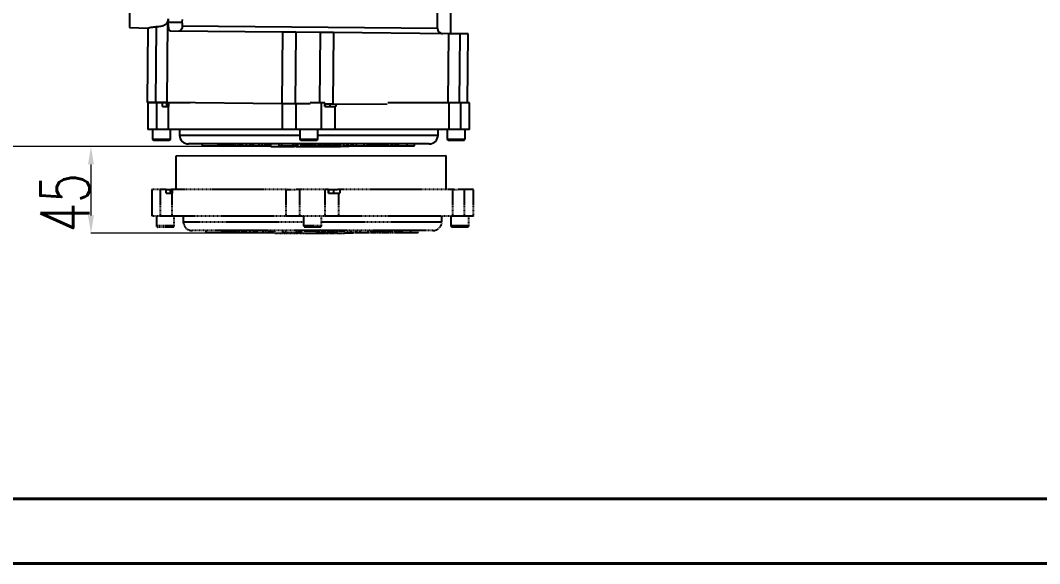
# Model space of a CAD drawing. Header units: millimetres. Extents: x 1756 to 4801, y 514 to 2668.
# Drawn here: x 2864 to 3434, y 514 to 818 of the extents above; entities that cross this region are included whole.
import ezdxf

# ---------------------------------------------------------------- set-up
doc = ezdxf.new("R2010")
doc.units = ezdxf.units.MM
doc.linetypes.add('DASHED', pattern=[0.75, 0.5, -0.25])
for name, color, linetype, lineweight in [('AM_5', 3, 'Continuous', 25), ('AM_BOR', 7, 'Continuous', 50), ('粗实线', 7, 'Continuous', 40)]:
    doc.layers.add(name, color=color, linetype=linetype, lineweight=lineweight)
doc.styles.add('SLDTEXTSTYLE1', font='txt.shx', dxfattribs={"width": 0.7, "bigfont": 'gbcbig.shx'})
doc.dimstyles.new('SLDDIMSTYLE12$0', dxfattribs={"dimtxt": 12, "dimasz": 10, "dimexe": 0, "dimexo": 0.0625, "dimgap": 0.875, "dimtad": 1, "dimdec": 1, "dimlfac": 1.8, "dimrnd": 1e-09, "dimzin": 12, "dimdsep": 46, "dimtxsty": 'SLDTEXTSTYLE1', "dimcen": 0.09, "dimdle": 8.16, "dimclrd": 3, "dimclre": 3, "dimadec": 0, "dimazin": 3, "dimtfac": 1, "dimtdec": 1, "dimtofl": 0, "dimtmove": 0, "dimatfit": 3, "dimfxl": 0, "dimfrac": 2, "dimtolj": 1, "dimlwd": 5, "dimlwe": 5, "dimarcsym": 0})

# ---------------------------------------------------------------- blocks, each defined once
blk = doc.blocks.new('rA3')
at = {"layer": '粗实线'}
for p, q in [((358.384, 129.26), (748.384, 129.26)), ((333.384, 124.26), (753.384, 124.26))]:
    blk.add_line(p, q, dxfattribs=at)
blk = doc.blocks.new('*D54')
at = {"layer": 'AM_5', "color": 3, "lineweight": 5, "transparency": 16777216}
blk.add_line((3027.14, 1086.52), (2748.56, 1086.52), dxfattribs=at)
at = {"layer": 'AM_5', "color": 3, "linetype": 'Continuous', "lineweight": 5, "transparency": 16777216}
for p, q in [((2748.56, 1076.52), (2748.56, 757.64)), ((3025.24, 747.64), (2748.56, 747.64))]:
    blk.add_line(p, q, dxfattribs=at)
at = {"layer": 'AM_5', "color": 3, "transparency": 16777216}
for points in [[(2746.89, 1076.52), (2750.22, 1076.52), (2748.56, 1086.52)], [(2746.89, 757.64), (2750.22, 757.64), (2748.56, 747.64)]]:
    blk.add_solid(points, dxfattribs=at)
at = {"layer": 'Defpoints', "color": 0, "transparency": 16777216}
for p in [(3027.2, 1086.52), (2748.56, 747.64), (3025.3, 747.64)]:
    blk.add_point(p, dxfattribs=at)
at = {"layer": 'AM_5', "color": 0, "transparency": 16777216, "insert": (2733.97, 854.13), "char_height": 12, "attachment_point": 5, "rotation": 90, "style": 'SLDTEXTSTYLE1'}
blk.add_mtext('\\A1;{\\H2.28571x;340}', dxfattribs=at)
blk = doc.blocks.new('*D72')
at = {"layer": 'AM_5', "color": 3, "lineweight": 5, "transparency": 16777216}
blk.add_line((3025.24, 747.64), (2903.08, 747.64), dxfattribs=at)
at = {"layer": 'AM_5', "color": 3, "linetype": 'Continuous', "lineweight": 5, "transparency": 16777216}
for p, q in [((2903.08, 737.64), (2903.08, 709.16)), ((3024.35, 699.16), (2903.08, 699.16))]:
    blk.add_line(p, q, dxfattribs=at)
at = {"layer": 'AM_5', "color": 3, "transparency": 16777216}
for points in [[(2901.42, 737.64), (2904.75, 737.64), (2903.08, 747.64)], [(2901.42, 709.16), (2904.75, 709.16), (2903.08, 699.16)]]:
    blk.add_solid(points, dxfattribs=at)
at = {"layer": 'Defpoints', "color": 0, "transparency": 16777216}
for p in [(3025.3, 747.64), (2903.08, 699.16), (3024.41, 699.16)]:
    blk.add_point(p, dxfattribs=at)
at = {"layer": 'AM_5', "color": 0, "transparency": 16777216, "insert": (2888.49, 716.16), "char_height": 12, "attachment_point": 5, "rotation": 90, "style": 'SLDTEXTSTYLE1'}
blk.add_mtext('\\A1;{\\H2.28571x;45}', dxfattribs=at)

msp = doc.modelspace()

# ---------------------------------------------------------------- linework, layer by layer
at = {"color": 7, "linetype": 'Continuous', "lineweight": 25}
for p, q in [((3097.18, 813.859), (3097.729, 873.162)), ((2925.14, 864.326), (2924.677, 814.328)), ((3104.596, 810.79), (3104.712, 823.316)), ((2946, 817.733), (2945.58, 772.26)), ((2946.404, 819.194), (2946, 817.733)), ((2946.404, 819.194), (2946.386, 817.254)), ((2946.386, 817.254), (2954.064, 817.183)), ((2954.079, 818.778), (2954.064, 817.183)), ((2924.677, 814.328), (2935.07, 813.869)), ((2934.974, 813.897), (2934.589, 772.362)), ((2939.648, 814.573), (2939.257, 772.318)), ((3010.344, 811.662), (2947.55, 812.243)), ((2954.143, 815.183), (3097.18, 813.859)), ((3010.344, 811.662), (3009.974, 771.664)), ((3017.916, 811.592), (3010.344, 811.662)), ((3017.916, 811.592), (3017.546, 771.594)), ((3031.396, 811.467), (3017.916, 811.592)), ((3031.396, 811.467), (3031.032, 772.14)), ((3038.968, 811.397), (3031.396, 811.467)), ((3038.968, 811.397), (3038.597, 771.399)), ((3103.362, 810.801), (3038.968, 811.397)), ((3103.362, 810.801), (3103.004, 772.14)), ((3109.684, 810.743), (3103.362, 810.801)), ((3109.684, 810.743), (3109.326, 772.14)), ((3114.352, 810.7), (3109.684, 810.743)), ((3113.995, 772.14), (3114.352, 810.7)), ((2939.257, 772.318), (2934.589, 772.362)), ((2935.003, 772.14), (2935.003, 757.14)), ((2940.027, 772.14), (2935.003, 772.14)), ((2945.58, 772.26), (2939.257, 772.318)), ((2939.603, 772.315), (2939.603, 772.14)), ((2940.027, 757.14), (2940.027, 772.14)), ((2943.107, 772.14), (2940.027, 772.14)), ((2943.107, 770.14), (2943.107, 772.14)), ((2945.544, 772.14), (2943.107, 772.14)), ((2945.544, 770.14), (2945.544, 772.14)), ((2946.56, 772.14), (2945.544, 772.14)), ((3009.974, 771.664), (2945.58, 772.26)), ((2945.603, 772.14), (2945.603, 772.26)), ((2946.56, 772.14), (2946.56, 770.14)), ((2958.594, 772.14), (2946.56, 772.14)), ((2952.603, 772.195), (2952.603, 772.14)), ((3017.546, 771.594), (3009.974, 771.664)), ((3010.384, 757.14), (3010.384, 771.66)), ((3025.93, 771.516), (3017.546, 771.594)), ((3017.952, 757.14), (3017.952, 771.59)), ((3032.253, 772.14), (3025.941, 772.14)), ((3032.253, 757.14), (3032.253, 772.14)), ((3034.035, 772.14), (3032.253, 772.14)), ((3034.035, 770.14), (3034.035, 772.14)), ((3038.597, 771.399), (3034.035, 771.441)), ((3034.186, 770.14), (3034.186, 771.44)), ((3036.978, 770.14), (3036.978, 771.414)), ((3069.023, 771.118), (3038.597, 771.399)), ((3040.305, 771.383), (3040.305, 770.14)), ((3103.737, 772.14), (3069.385, 772.14)), ((3103.737, 757.14), (3103.737, 772.14)), ((3110.178, 772.14), (3103.737, 772.14)), ((3110.178, 757.14), (3110.178, 772.14)), ((3115.203, 772.14), (3110.178, 772.14)), ((3115.203, 757.14), (3115.203, 772.14)), ((2943.107, 770.14), (2946.468, 770.14)), ((2946.468, 757.14), (2946.468, 770.14)), ((2946.468, 770.14), (2946.56, 770.14)), ((3034.035, 770.14), (3039.822, 770.14)), ((3039.822, 757.14), (3039.822, 770.14)), ((3039.822, 770.14), (3040.305, 770.14)), ((2940.027, 757.14), (2935.003, 757.14)), ((2937.603, 757.14), (2937.603, 751.89)), ((2946.468, 757.14), (2940.027, 757.14)), ((3010.384, 757.14), (2946.468, 757.14)), ((2947.603, 751.89), (2947.603, 757.14)), ((2952.603, 757.14), (2952.685, 754.009)), ((2952.685, 754.009), (3020.103, 754.009)), ((3017.952, 757.14), (3010.384, 757.14)), ((3032.253, 757.14), (3017.952, 757.14)), ((3020.103, 757.14), (3020.103, 751.89)), ((3030.103, 751.89), (3030.103, 757.14)), ((3030.103, 754.009), (3097.521, 754.009)), ((3039.822, 757.14), (3032.253, 757.14)), ((3103.737, 757.14), (3039.822, 757.14)), ((3097.521, 754.009), (3097.603, 757.14)), ((3102.603, 757.14), (3102.603, 751.89)), ((3110.178, 757.14), (3103.737, 757.14)), ((3115.203, 757.14), (3110.178, 757.14)), ((3112.603, 751.89), (3112.603, 757.14)), ((2937.603, 751.89), (2942.603, 751.89)), ((2942.603, 751.14), (2938.353, 751.14)), ((2942.603, 751.89), (2947.603, 751.89)), ((2946.853, 751.14), (2942.603, 751.14)), ((3092.522, 749.14), (2957.683, 749.14)), ((2965.485, 748.14), (2965.485, 749.14)), ((2965.485, 748.14), (2974.401, 748.14)), ((2966.628, 748.14), (2966.628, 748.015)), ((2973.736, 748.14), (2973.736, 748.015)), ((2974.401, 748.14), (2974.401, 749.14)), ((2974.401, 748.14), (2974.58, 748.14)), ((2974.58, 748.14), (2974.58, 749.14)), ((2974.614, 748.015), (2974.614, 749.14)), ((2975.657, 748.14), (2975.657, 749.14)), ((2975.657, 748.14), (2975.946, 748.14)), ((2975.805, 748.015), (2975.805, 748.14)), ((2975.972, 748.14), (2975.972, 749.14)), ((2975.972, 748.14), (2976.541, 748.14)), ((2976.541, 748.14), (2976.541, 749.14)), ((2977.537, 748.14), (2977.537, 749.14)), ((2977.537, 748.14), (2978.135, 748.14)), ((2978.135, 748.14), (2978.135, 749.14)), ((2979.138, 748.14), (2979.138, 749.14)), ((2979.138, 748.14), (2979.168, 748.14)), ((2979.168, 748.14), (2979.168, 749.14)), ((2979.168, 748.14), (2979.708, 748.14)), ((2979.708, 748.14), (2979.708, 749.14)), ((2980.675, 748.14), (2980.675, 749.14)), ((2980.675, 748.14), (2981.016, 748.14)), ((2981.016, 748.14), (2981.016, 749.14)), ((2981.947, 748.14), (2981.947, 749.14)), ((2981.947, 748.14), (2982.683, 748.14)), ((2982.479, 748.015), (2982.479, 748.14)), ((2982.683, 748.14), (2982.683, 749.14)), ((2982.683, 748.14), (2983.979, 748.14)), ((2983.979, 748.14), (2983.979, 749.14)), ((2983.979, 748.14), (2985.672, 748.14)), ((2985.672, 748.14), (2985.672, 749.14)), ((2985.706, 748.14), (2985.989, 748.14)), ((2985.989, 748.14), (2985.989, 749.14)), ((2985.989, 748.14), (2986.948, 748.14)), ((2986.353, 748.14), (2986.353, 748.015)), ((2986.948, 748.14), (2986.948, 749.14)), ((2987.643, 748.015), (2987.643, 749.14)), ((2987.99, 748.14), (2987.99, 749.14)), ((2990.196, 748.14), (2990.196, 749.14)), ((2990.196, 748.14), (2992.292, 748.14)), ((2992.292, 748.14), (2992.292, 749.14)), ((2992.292, 748.14), (2993.159, 748.14)), ((2993.159, 748.14), (2993.159, 749.14)), ((2994.174, 748.015), (2994.174, 748.14)), ((2994.176, 748.14), (2994.176, 749.14)), ((2994.176, 748.14), (2997.369, 748.14)), ((2997.369, 748.14), (2997.369, 749.14)), ((2998.894, 748.14), (2998.894, 749.14)), ((2999.177, 748.015), (2999.177, 748.14)), ((3000.573, 748.14), (3000.573, 749.14)), ((3000.621, 748.14), (3001.351, 748.14)), ((3001.351, 748.14), (3001.351, 749.14)), ((3001.568, 748.14), (3001.568, 749.14)), ((3002.727, 748.14), (3002.727, 749.14)), ((3002.97, 748.015), (3002.97, 749.14)), ((3003.144, 748.14), (3003.891, 748.14)), ((3003.891, 747.64), (3003.891, 749.14)), ((3008.429, 748.14), (3008.429, 749.14)), ((3010.046, 748.14), (3010.046, 749.14)), ((3010.046, 748.14), (3016.382, 748.14)), ((3010.264, 747.64), (3010.264, 748.14)), ((3011.047, 748.015), (3011.047, 748.14)), ((3015.921, 747.64), (3015.921, 748.14)), ((3016.382, 748.14), (3016.382, 749.14)), ((3016.443, 748.14), (3016.517, 748.14)), ((3016.962, 747.64), (3016.962, 748.14)), ((3017.659, 748.14), (3017.659, 749.14)), ((3017.659, 748.14), (3017.834, 748.14)), ((3017.834, 748.14), (3017.834, 749.14)), ((3018.03, 747.64), (3018.03, 748.14)), ((3018.304, 747.64), (3018.304, 748.14)), ((3018.697, 748.14), (3018.697, 749.14)), ((3018.697, 748.14), (3018.883, 748.14)), ((3018.883, 748.14), (3018.883, 749.14)), ((3020.103, 751.89), (3030.103, 751.89)), ((3029.353, 751.14), (3020.853, 751.14)), ((3020.901, 747.64), (3020.901, 749.14)), ((3021.415, 747.64), (3021.415, 749.14)), ((3022.206, 747.64), (3022.206, 749.14)), ((3022.315, 747.64), (3022.315, 749.14)), ((3023.397, 747.64), (3023.397, 749.14)), ((3024.18, 747.64), (3024.18, 749.14)), ((3025.303, 747.64), (3025.303, 749.14)), ((3026.245, 747.64), (3026.245, 749.14)), ((3027.327, 747.64), (3027.327, 749.14)), ((3027.458, 748.14), (3027.458, 749.14)), ((3027.458, 748.14), (3027.66, 748.14)), ((3027.883, 747.64), (3027.883, 748.14)), ((3028.01, 748.14), (3028.01, 749.14)), ((3028.01, 748.14), (3028.558, 748.14)), ((3028.778, 748.14), (3028.778, 749.14)), ((3028.778, 748.14), (3028.897, 748.14)), ((3028.897, 748.14), (3028.897, 749.14)), ((3030.351, 747.64), (3030.351, 748.14)), ((3030.466, 748.14), (3030.466, 749.14)), ((3030.466, 748.14), (3031.115, 748.14)), ((3031.115, 748.14), (3031.115, 749.14)), ((3031.122, 747.64), (3031.122, 748.14)), ((3031.294, 748.14), (3031.294, 749.14)), ((3031.294, 748.14), (3032.221, 748.14)), ((3031.551, 747.64), (3031.551, 748.14)), ((3032.221, 748.14), (3032.221, 749.14)), ((3032.278, 747.64), (3032.278, 748.14)), ((3032.75, 747.64), (3032.75, 748.14)), ((3032.852, 747.64), (3032.852, 748.14)), ((3032.932, 747.64), (3032.932, 748.14)), ((3033.408, 747.64), (3033.408, 748.14)), ((3033.577, 748.14), (3033.577, 749.14)), ((3033.777, 748.14), (3033.777, 749.14)), ((3033.777, 748.14), (3033.896, 748.14)), ((3033.896, 748.14), (3033.896, 749.14)), ((3035.002, 748.14), (3035.002, 749.14)), ((3035.002, 748.14), (3035.603, 748.14)), ((3035.393, 747.64), (3035.393, 748.14)), ((3035.603, 748.14), (3035.603, 749.14)), ((3035.776, 748.14), (3035.776, 749.14)), ((3035.776, 748.14), (3036.703, 748.14)), ((3036.595, 747.64), (3036.595, 748.14)), ((3036.703, 748.14), (3036.703, 749.14)), ((3036.703, 748.14), (3037.365, 748.14)), ((3037.365, 748.14), (3037.365, 749.14)), ((3038.717, 748.14), (3038.717, 749.14)), ((3038.751, 748.14), (3038.751, 749.14)), ((3038.928, 747.64), (3038.928, 749.14)), ((3040.128, 747.64), (3040.128, 749.14)), ((3040.492, 747.64), (3040.492, 749.14)), ((3041.081, 747.64), (3041.081, 749.14)), ((3041.995, 747.64), (3041.995, 749.14)), ((3042.351, 747.64), (3042.351, 749.14)), ((3042.471, 747.64), (3042.471, 749.14)), ((3042.508, 747.64), (3042.508, 749.14)), ((3042.907, 747.64), (3042.907, 749.14)), ((3044.801, 748.14), (3044.801, 749.14)), ((3046.591, 748.14), (3046.591, 749.14)), ((3046.591, 748.14), (3047.065, 748.14)), ((3047.065, 748.14), (3047.065, 749.14)), ((3047.675, 747.64), (3047.675, 748.14)), ((3049.1, 748.14), (3049.1, 749.14)), ((3049.1, 748.14), (3049.434, 748.14)), ((3049.434, 748.14), (3049.434, 749.14)), ((3049.434, 748.14), (3049.886, 748.14)), ((3049.886, 748.14), (3049.886, 749.14)), ((3051.758, 748.14), (3051.758, 749.14)), ((3051.758, 748.14), (3056.202, 748.14)), ((3056.202, 748.14), (3056.202, 749.14)), ((3057.994, 748.14), (3057.994, 749.14)), ((3058.026, 748.14), (3058.392, 748.14)), ((3058.392, 748.14), (3058.392, 749.14)), ((3058.392, 748.14), (3058.722, 748.14)), ((3058.722, 748.14), (3058.722, 749.14)), ((3058.722, 748.14), (3058.727, 748.14)), ((3058.727, 748.14), (3058.727, 749.14)), ((3058.727, 748.14), (3059.401, 748.14)), ((3059.401, 748.14), (3059.401, 749.14)), ((3060.29, 748.14), (3060.29, 749.14)), ((3060.29, 748.14), (3061.427, 748.14)), ((3061.427, 748.14), (3061.427, 749.14)), ((3062.534, 748.14), (3062.534, 749.14)), ((3062.534, 748.14), (3062.669, 748.14)), ((3062.669, 748.14), (3062.669, 749.14)), ((3062.669, 748.14), (3063.272, 748.14)), ((3063.272, 748.14), (3063.272, 749.14)), ((3064.227, 748.14), (3064.227, 749.14)), ((3064.227, 748.14), (3064.672, 748.14)), ((3064.672, 748.14), (3064.672, 749.14)), ((3064.672, 748.14), (3065.312, 748.14)), ((3065.312, 748.14), (3065.312, 749.14)), ((3065.312, 748.14), (3065.555, 748.14)), ((3065.584, 748.14), (3065.584, 749.14)), ((3065.584, 748.14), (3066.223, 748.14)), ((3066.223, 748.14), (3066.223, 749.14)), ((3067.272, 748.14), (3067.272, 748.015)), ((3067.389, 748.14), (3067.389, 749.14)), ((3067.389, 748.14), (3068.071, 748.14)), ((3068.145, 748.14), (3068.145, 749.14)), ((3068.683, 748.14), (3068.683, 749.14)), ((3069.082, 748.015), (3069.082, 748.14)), ((3069.543, 748.14), (3069.543, 749.14)), ((3069.575, 748.14), (3069.64, 748.14)), ((3069.64, 748.14), (3069.64, 749.14)), ((3071.433, 748.14), (3071.433, 749.14)), ((3071.799, 748.14), (3071.799, 749.14)), ((3071.913, 748.14), (3072.256, 748.14)), ((3072.256, 748.14), (3072.256, 749.14)), ((3072.29, 748.14), (3073.612, 748.14)), ((3073.612, 748.14), (3073.612, 749.14)), ((3073.612, 748.14), (3073.778, 748.14)), ((3073.778, 748.14), (3073.778, 749.14)), ((3073.778, 748.14), (3074.952, 748.14)), ((3074.952, 748.14), (3074.952, 749.14)), ((3074.952, 748.14), (3075.061, 748.14)), ((3075.061, 748.14), (3075.061, 749.14)), ((3075.061, 748.14), (3075.275, 748.14)), ((3075.275, 748.14), (3075.275, 749.14)), ((3075.275, 748.14), (3075.925, 748.14)), ((3075.754, 748.015), (3075.754, 748.14)), ((3080.213, 748.14), (3080.213, 749.14)), ((3084.231, 748.015), (3084.231, 749.14)), ((3102.603, 751.89), (3112.603, 751.89)), ((3111.853, 751.14), (3103.353, 751.14)), ((2950.808, 742.53), (3101.941, 742.722)), ((2950.808, 737.904), (2950.808, 742.53)), ((3003.891, 747.64), (3010.264, 747.64)), ((3015.921, 747.64), (3016.962, 747.64)), ((3018.03, 747.64), (3016.962, 747.64)), ((3018.03, 747.64), (3018.304, 747.64)), ((3018.304, 747.64), (3020.901, 747.64)), ((3020.901, 747.64), (3021.415, 747.64)), ((3021.415, 747.64), (3022.206, 747.64)), ((3022.206, 747.64), (3022.315, 747.64)), ((3022.315, 747.64), (3023.397, 747.64)), ((3023.397, 747.64), (3024.18, 747.64)), ((3024.18, 747.64), (3025.303, 747.64)), ((3025.303, 747.64), (3026.245, 747.64)), ((3026.245, 747.64), (3027.327, 747.64)), ((3027.327, 747.64), (3027.883, 747.64)), ((3032.278, 747.64), (3032.75, 747.64)), ((3032.932, 747.64), (3033.408, 747.64)), ((3033.408, 747.64), (3035.393, 747.64)), ((3035.393, 747.64), (3036.595, 747.64)), ((3036.595, 747.64), (3038.928, 747.64)), ((3038.928, 747.64), (3040.128, 747.64)), ((3040.128, 747.64), (3040.492, 747.64)), ((3040.492, 747.64), (3041.081, 747.64)), ((3041.081, 747.64), (3041.995, 747.64)), ((3041.995, 747.64), (3042.351, 747.64)), ((3042.508, 747.64), (3042.907, 747.64)), ((3047.675, 747.64), (3042.907, 747.64)), ((3101.941, 742.722), (3101.941, 723.66)), ((2950.808, 723.66), (2950.808, 737.904))]:
    msp.add_line(p, q, dxfattribs=at)
at = {"color": 7, "linetype": 'DASHED', "lineweight": 25}
for p, q in [((2937.101, 723.66), (2937.101, 708.66)), ((2942.125, 723.66), (2937.101, 723.66)), ((2942.125, 708.66), (2942.125, 723.66)), ((2945.205, 723.66), (2942.125, 723.66)), ((2945.205, 721.66), (2945.205, 723.66)), ((2945.247, 723.66), (2945.205, 723.66)), ((2945.205, 721.66), (2948.566, 721.66)), ((2945.247, 723.66), (2947.96, 723.66)), ((2947.642, 721.66), (2947.642, 723.66)), ((3013.067, 723.66), (2947.96, 723.66)), ((2948.566, 708.66), (2948.566, 721.66)), ((2948.566, 721.66), (2948.658, 721.66)), ((2948.658, 723.66), (2948.658, 721.66)), ((3012.482, 708.66), (3012.482, 723.66)), ((3013.067, 723.66), (3017.773, 723.66)), ((3020.05, 723.66), (3017.773, 723.66)), ((3020.05, 708.66), (3020.05, 723.66)), ((3034.351, 723.66), (3020.05, 723.66)), ((3034.351, 708.66), (3034.351, 723.66)), ((3036.133, 723.66), (3034.351, 723.66)), ((3036.133, 723.66), (3041.334, 723.66)), ((3036.133, 721.66), (3036.133, 723.66)), ((3036.133, 721.66), (3041.92, 721.66)), ((3036.284, 721.66), (3036.284, 723.66)), ((3039.076, 721.66), (3039.076, 723.66)), ((3106.441, 723.66), (3041.334, 723.66)), ((3041.92, 708.66), (3041.92, 721.66)), ((3041.92, 721.66), (3042.403, 721.66)), ((3042.403, 723.66), (3042.403, 721.66)), ((3105.835, 708.66), (3105.835, 723.66)), ((3106.441, 723.66), (3108.654, 723.66)), ((3112.276, 723.66), (3108.654, 723.66)), ((3112.276, 708.66), (3112.276, 723.66)), ((3117.301, 723.66), (3112.276, 723.66)), ((3117.301, 708.66), (3117.301, 723.66)), ((2942.125, 708.66), (2937.101, 708.66)), ((2939.701, 708.66), (2939.701, 703.41)), ((2948.566, 708.66), (2942.125, 708.66)), ((3012.482, 708.66), (2948.566, 708.66)), ((2949.701, 703.41), (2949.701, 708.66)), ((2954.701, 708.66), (2954.783, 705.529)), ((3020.05, 708.66), (3012.482, 708.66)), ((3034.351, 708.66), (3020.05, 708.66)), ((3022.201, 708.66), (3022.201, 703.41)), ((3032.201, 703.41), (3032.201, 708.66)), ((3041.92, 708.66), (3034.351, 708.66)), ((3105.835, 708.66), (3041.92, 708.66)), ((3099.619, 705.529), (3099.701, 708.66)), ((3104.701, 708.66), (3104.701, 703.41)), ((3112.276, 708.66), (3105.835, 708.66)), ((3117.301, 708.66), (3112.276, 708.66)), ((3114.701, 703.41), (3114.701, 708.66)), ((2939.701, 703.41), (2944.701, 703.41)), ((2944.701, 702.66), (2940.451, 702.66)), ((2944.701, 703.41), (2949.701, 703.41)), ((2948.951, 702.66), (2944.701, 702.66)), ((2954.783, 705.529), (3022.201, 705.529)), ((3022.201, 703.41), (3032.201, 703.41)), ((3031.451, 702.66), (3022.951, 702.66)), ((3032.201, 705.529), (3099.619, 705.529)), ((3104.701, 703.41), (3114.701, 703.41)), ((3113.951, 702.66), (3105.451, 702.66)), ((3094.62, 700.66), (2959.781, 700.66)), ((2967.583, 699.66), (2967.583, 700.66)), ((2967.583, 699.66), (2976.499, 699.66)), ((2968.726, 699.66), (2968.726, 699.535)), ((2975.834, 699.66), (2975.834, 699.535)), ((2976.499, 699.66), (2976.499, 700.66)), ((2976.499, 699.66), (2976.678, 699.66)), ((2976.678, 699.66), (2976.678, 700.66)), ((2976.712, 699.535), (2976.712, 700.66)), ((2977.755, 699.66), (2977.755, 700.66)), ((2977.755, 699.66), (2978.044, 699.66)), ((2977.903, 699.535), (2977.903, 699.66)), ((2978.07, 699.66), (2978.07, 700.66)), ((2978.07, 699.66), (2978.639, 699.66)), ((2978.639, 699.66), (2978.639, 700.66)), ((2979.635, 699.66), (2979.635, 700.66)), ((2979.635, 699.66), (2980.233, 699.66)), ((2980.233, 699.66), (2980.233, 700.66)), ((2981.236, 699.66), (2981.236, 700.66)), ((2981.236, 699.66), (2981.266, 699.66)), ((2981.266, 699.66), (2981.266, 700.66)), ((2981.266, 699.66), (2981.806, 699.66)), ((2981.806, 699.66), (2981.806, 700.66)), ((2982.773, 699.66), (2982.773, 700.66)), ((2982.773, 699.66), (2983.114, 699.66)), ((2983.114, 699.66), (2983.114, 700.66)), ((2984.045, 699.66), (2984.045, 700.66)), ((2984.045, 699.66), (2984.781, 699.66)), ((2984.577, 699.535), (2984.577, 699.66)), ((2984.781, 699.66), (2984.781, 700.66)), ((2984.781, 699.66), (2986.077, 699.66)), ((2986.077, 699.66), (2986.077, 700.66)), ((2986.077, 699.66), (2987.77, 699.66)), ((2987.77, 699.66), (2987.77, 700.66)), ((2987.804, 699.66), (2988.087, 699.66)), ((2988.087, 699.66), (2988.087, 700.66)), ((2988.087, 699.66), (2989.046, 699.66)), ((2988.451, 699.66), (2988.451, 699.535)), ((2989.046, 699.66), (2989.046, 700.66)), ((2989.741, 699.535), (2989.741, 700.66)), ((2990.088, 699.66), (2990.088, 700.66)), ((2992.294, 699.66), (2992.294, 700.66)), ((2992.294, 699.66), (2994.39, 699.66)), ((2994.39, 699.66), (2994.39, 700.66)), ((2994.39, 699.66), (2995.257, 699.66)), ((2995.257, 699.66), (2995.257, 700.66)), ((2996.272, 699.535), (2996.272, 699.66)), ((2996.274, 699.66), (2996.274, 700.66)), ((2996.274, 699.66), (2999.467, 699.66)), ((2999.467, 699.66), (2999.467, 700.66)), ((3000.992, 699.66), (3000.992, 700.66)), ((3001.275, 699.535), (3001.275, 699.66)), ((3002.671, 699.66), (3002.671, 700.66)), ((3002.719, 699.66), (3003.449, 699.66)), ((3003.449, 699.66), (3003.449, 700.66)), ((3003.666, 699.66), (3003.666, 700.66)), ((3004.825, 699.66), (3004.825, 700.66)), ((3005.068, 699.535), (3005.068, 700.66)), ((3005.242, 699.66), (3005.989, 699.66)), ((3005.989, 699.16), (3005.989, 700.66)), ((3005.989, 699.16), (3012.362, 699.16)), ((3010.527, 699.66), (3010.527, 700.66)), ((3012.144, 699.66), (3012.144, 700.66)), ((3012.144, 699.66), (3018.48, 699.66)), ((3012.362, 699.16), (3012.362, 699.66)), ((3013.146, 699.535), (3013.146, 699.66)), ((3018.019, 699.16), (3018.019, 699.66)), ((3018.019, 699.16), (3019.06, 699.16)), ((3018.48, 699.66), (3018.48, 700.66)), ((3018.541, 699.66), (3018.615, 699.66)), ((3019.06, 699.16), (3019.06, 699.66)), ((3020.128, 699.16), (3019.06, 699.16)), ((3019.757, 699.66), (3019.757, 700.66)), ((3019.757, 699.66), (3019.932, 699.66)), ((3019.932, 699.66), (3019.932, 700.66)), ((3020.128, 699.16), (3020.128, 699.66)), ((3020.128, 699.16), (3020.402, 699.16)), ((3020.402, 699.16), (3020.402, 699.66)), ((3020.402, 699.16), (3022.999, 699.16)), ((3020.795, 699.66), (3020.795, 700.66)), ((3020.795, 699.66), (3020.981, 699.66)), ((3020.981, 699.66), (3020.981, 700.66)), ((3022.999, 699.16), (3022.999, 700.66)), ((3022.999, 699.16), (3023.513, 699.16)), ((3023.513, 699.16), (3023.513, 700.66)), ((3023.513, 699.16), (3024.304, 699.16)), ((3024.304, 699.16), (3024.304, 700.66)), ((3024.304, 699.16), (3024.413, 699.16)), ((3024.413, 699.16), (3024.413, 700.66)), ((3024.413, 699.16), (3025.495, 699.16)), ((3025.495, 699.16), (3025.495, 700.66)), ((3025.495, 699.16), (3026.278, 699.16)), ((3026.278, 699.16), (3026.278, 700.66)), ((3026.278, 699.16), (3027.401, 699.16)), ((3027.401, 699.16), (3027.401, 700.66)), ((3027.401, 699.16), (3028.343, 699.16)), ((3028.343, 699.16), (3028.343, 700.66)), ((3028.343, 699.16), (3029.425, 699.16)), ((3029.425, 699.16), (3029.425, 700.66)), ((3029.425, 699.16), (3029.981, 699.16)), ((3029.556, 699.66), (3029.556, 700.66)), ((3029.556, 699.66), (3029.758, 699.66)), ((3029.981, 699.16), (3029.981, 699.66)), ((3030.108, 699.66), (3030.108, 700.66)), ((3030.108, 699.66), (3030.656, 699.66)), ((3030.876, 699.66), (3030.876, 700.66)), ((3030.876, 699.66), (3030.995, 699.66)), ((3030.995, 699.66), (3030.995, 700.66)), ((3032.449, 699.16), (3032.449, 699.66)), ((3032.564, 699.66), (3032.564, 700.66)), ((3032.564, 699.66), (3033.213, 699.66)), ((3033.213, 699.66), (3033.213, 700.66)), ((3033.22, 699.16), (3033.22, 699.66)), ((3033.392, 699.66), (3033.392, 700.66)), ((3033.392, 699.66), (3034.319, 699.66)), ((3033.649, 699.16), (3033.649, 699.66)), ((3034.319, 699.66), (3034.319, 700.66)), ((3034.376, 699.16), (3034.376, 699.66)), ((3034.376, 699.16), (3034.848, 699.16)), ((3034.848, 699.16), (3034.848, 699.66)), ((3034.95, 699.16), (3034.95, 699.66)), ((3035.03, 699.16), (3035.03, 699.66)), ((3035.03, 699.16), (3035.506, 699.16)), ((3035.506, 699.16), (3035.506, 699.66)), ((3035.506, 699.16), (3037.491, 699.16)), ((3035.676, 699.66), (3035.676, 700.66)), ((3035.875, 699.66), (3035.875, 700.66)), ((3035.875, 699.66), (3035.994, 699.66)), ((3035.994, 699.66), (3035.994, 700.66)), ((3037.1, 699.66), (3037.1, 700.66)), ((3037.1, 699.66), (3037.701, 699.66)), ((3037.491, 699.16), (3037.491, 699.66)), ((3037.491, 699.16), (3038.693, 699.16)), ((3037.701, 699.66), (3037.701, 700.66)), ((3037.874, 699.66), (3037.874, 700.66)), ((3037.874, 699.66), (3038.801, 699.66)), ((3038.693, 699.16), (3038.693, 699.66)), ((3038.693, 699.16), (3041.026, 699.16)), ((3038.801, 699.66), (3038.801, 700.66)), ((3038.801, 699.66), (3039.463, 699.66)), ((3039.463, 699.66), (3039.463, 700.66)), ((3040.815, 699.66), (3040.815, 700.66)), ((3040.849, 699.66), (3040.849, 700.66)), ((3041.026, 699.16), (3041.026, 700.66)), ((3041.026, 699.16), (3042.226, 699.16)), ((3042.226, 699.16), (3042.226, 700.66)), ((3042.226, 699.16), (3042.59, 699.16)), ((3042.59, 699.16), (3042.59, 700.66)), ((3042.59, 699.16), (3043.179, 699.16)), ((3043.179, 699.16), (3043.179, 700.66)), ((3043.179, 699.16), (3044.093, 699.16)), ((3044.093, 699.16), (3044.093, 700.66)), ((3044.093, 699.16), (3044.449, 699.16)), ((3044.449, 699.16), (3044.449, 700.66)), ((3044.569, 699.16), (3044.569, 700.66)), ((3044.606, 699.16), (3044.606, 700.66)), ((3044.606, 699.16), (3045.005, 699.16)), ((3045.005, 699.16), (3045.005, 700.66)), ((3049.773, 699.16), (3045.005, 699.16)), ((3046.899, 699.66), (3046.899, 700.66)), ((3048.689, 699.66), (3048.689, 700.66)), ((3048.689, 699.66), (3049.163, 699.66)), ((3049.163, 699.66), (3049.163, 700.66)), ((3049.773, 699.16), (3049.773, 699.66)), ((3051.198, 699.66), (3051.198, 700.66)), ((3051.198, 699.66), (3051.532, 699.66)), ((3051.532, 699.66), (3051.532, 700.66)), ((3051.532, 699.66), (3051.984, 699.66)), ((3051.984, 699.66), (3051.984, 700.66)), ((3053.856, 699.66), (3053.856, 700.66)), ((3053.856, 699.66), (3058.3, 699.66)), ((3058.3, 699.66), (3058.3, 700.66)), ((3060.092, 699.66), (3060.092, 700.66)), ((3060.124, 699.66), (3060.49, 699.66)), ((3060.49, 699.66), (3060.49, 700.66)), ((3060.49, 699.66), (3060.82, 699.66)), ((3060.82, 699.66), (3060.82, 700.66)), ((3060.82, 699.66), (3060.825, 699.66)), ((3060.825, 699.66), (3060.825, 700.66)), ((3060.825, 699.66), (3061.499, 699.66)), ((3061.499, 699.66), (3061.499, 700.66)), ((3062.388, 699.66), (3062.388, 700.66)), ((3062.388, 699.66), (3063.525, 699.66)), ((3063.525, 699.66), (3063.525, 700.66)), ((3064.632, 699.66), (3064.632, 700.66)), ((3064.632, 699.66), (3064.767, 699.66)), ((3064.767, 699.66), (3064.767, 700.66)), ((3064.767, 699.66), (3065.37, 699.66)), ((3065.37, 699.66), (3065.37, 700.66)), ((3066.325, 699.66), (3066.325, 700.66)), ((3066.325, 699.66), (3066.77, 699.66)), ((3066.77, 699.66), (3066.77, 700.66)), ((3066.77, 699.66), (3067.41, 699.66)), ((3067.41, 699.66), (3067.41, 700.66)), ((3067.41, 699.66), (3067.653, 699.66)), ((3067.682, 699.66), (3067.682, 700.66)), ((3067.682, 699.66), (3068.321, 699.66)), ((3068.321, 699.66), (3068.321, 700.66)), ((3069.37, 699.66), (3069.37, 699.535)), ((3069.487, 699.66), (3069.487, 700.66)), ((3069.487, 699.66), (3070.169, 699.66)), ((3070.243, 699.66), (3070.243, 700.66)), ((3070.781, 699.66), (3070.781, 700.66)), ((3071.18, 699.535), (3071.18, 699.66)), ((3071.641, 699.66), (3071.641, 700.66)), ((3071.673, 699.66), (3071.738, 699.66)), ((3071.738, 699.66), (3071.738, 700.66)), ((3073.531, 699.66), (3073.531, 700.66)), ((3073.897, 699.66), (3073.897, 700.66)), ((3074.011, 699.66), (3074.354, 699.66)), ((3074.354, 699.66), (3074.354, 700.66)), ((3074.388, 699.66), (3075.71, 699.66)), ((3075.71, 699.66), (3075.71, 700.66)), ((3075.71, 699.66), (3075.876, 699.66)), ((3075.876, 699.66), (3075.876, 700.66)), ((3075.876, 699.66), (3077.05, 699.66)), ((3077.05, 699.66), (3077.05, 700.66)), ((3077.05, 699.66), (3077.159, 699.66)), ((3077.159, 699.66), (3077.159, 700.66)), ((3077.159, 699.66), (3077.373, 699.66)), ((3077.373, 699.66), (3077.373, 700.66)), ((3077.373, 699.66), (3078.023, 699.66)), ((3077.852, 699.535), (3077.852, 699.66)), ((3082.311, 699.66), (3082.311, 700.66)), ((3086.329, 699.535), (3086.329, 700.66))]:
    msp.add_line(p, q, dxfattribs=at)
at = {"color": 7, "linetype": 'Continuous', "lineweight": 25}
for centre, radius, start, end in [((3100.18, 813.831), 3, 179.46975, 269.46975), ((2957.683, 754.14), 5, 181.5, 270), ((3092.522, 754.14), 5, 270, 358.5), ((2938.353, 751.89), 0.75, 180, 270), ((2946.853, 751.89), 0.75, 270, 0), ((3020.853, 751.89), 0.75, 180, 270), ((3029.353, 751.89), 0.75, 270, 0), ((3103.353, 751.89), 0.75, 180, 270), ((3111.853, 751.89), 0.75, 270, 0)]:
    msp.add_arc(centre, radius, start, end, dxfattribs=at)
at = {"color": 7, "linetype": 'DASHED', "lineweight": 25}
for centre, radius, start, end in [((2940.451, 703.41), 0.75, 180, 270), ((2948.951, 703.41), 0.75, 270, 0), ((2959.781, 705.66), 5, 181.5, 270), ((3022.951, 703.41), 0.75, 180, 270), ((3031.451, 703.41), 0.75, 270, 0), ((3094.62, 705.66), 5, 270, 358.5), ((3105.451, 703.41), 0.75, 180, 270), ((3113.951, 703.41), 0.75, 270, 0)]:
    msp.add_arc(centre, radius, start, end, dxfattribs=at)
at = {"color": 7, "linetype": 'Continuous', "lineweight": 25}
for points, knots in [([(2946, 817.733), (2945.731, 817.145), (2945.192, 815.968), (2943.117, 815), (2941.053, 814.664), (2939.852, 814.586), (2939.648, 814.573)], [0, 0, 0, 0, 0.32085521, 0.64300886, 0.93938312, 1, 1, 1, 1]), ([(2947.55, 812.243), (2947.397, 812.302), (2947.089, 812.419), (2946.732, 813.321), (2946.493, 814.641), (2946.39, 816.037), (2946.387, 816.927), (2946.386, 817.254)], [0, 0, 0, 0, 0.222939, 0.4460726, 0.6641385, 0.8762871, 1, 1, 1, 1]), ([(2954.064, 817.183), (2954.069, 816.632), (2954.076, 815.941), (2954.132, 815.309), (2954.143, 815.183)], [0, 0, 0, 0, 0.7994147, 1, 1, 1, 1]), ([(2939.648, 814.573), (2938.917, 814.51), (2937.453, 814.384), (2935.9, 814.086), (2935.031, 813.887), (2935.06, 813.894), (2935.071, 813.896)], [0, 0, 0, 0, 0.27825372, 0.55634194, 0.83738653, 1, 1, 1, 1]), ([(2954.143, 815.183), (2954.144, 814.821), (2954.145, 814.099), (2953.762, 813.131), (2953.112, 812.386), (2952.529, 812.198), (2952.232, 812.2), (2952.229, 812.2)], [0, 0, 0, 0, 0.1974012, 0.3937141, 0.6821393, 0.9976406, 1, 1, 1, 1]), ([(2975.002, 748.14), (2975.013, 748.14), (2975.233, 748.14), (2975.519, 748.14), (2975.663, 748.14), (2975.735, 748.14)], [0, 0, 0, 0, 0.02753705, 0.51337478, 1, 1, 1, 1]), ([(2976.541, 748.14), (2976.724, 748.14), (2977.052, 748.14), (2977.394, 748.14), (2977.544, 748.14)], [0, 0, 0, 0, 0.56000533, 1, 1, 1, 1]), ([(2978.135, 748.14), (2978.318, 748.14), (2978.646, 748.14), (2978.988, 748.14), (2979.138, 748.14)], [0, 0, 0, 0, 0.5600053, 1, 1, 1, 1]), ([(2979.708, 748.14), (2979.885, 748.14), (2980.199, 748.14), (2980.53, 748.14), (2980.675, 748.14)], [0, 0, 0, 0, 0.5599747, 1, 1, 1, 1]), ([(2981.016, 748.14), (2981.193, 748.14), (2981.507, 748.14), (2981.813, 748.14), (2981.947, 748.14)], [0, 0, 0, 0, 0.5599933, 1, 1, 1, 1]), ([(2986.948, 748.14), (2987.124, 748.14), (2987.388, 748.14), (2987.629, 748.14), (2987.621, 748.14), (2987.618, 748.14)], [0, 0, 0, 0, 0.5670063, 0.8502239, 1, 1, 1, 1]), ([(2987.99, 748.14), (2988.318, 748.14), (2988.907, 748.14), (2989.68, 748.14), (2990.021, 748.14)], [0, 0, 0, 0, 0.5591923, 1, 1, 1, 1]), ([(2993.159, 748.14), (2993.341, 748.14), (2993.668, 748.14), (2994.021, 748.14), (2994.176, 748.14)], [0, 0, 0, 0, 0.5599632, 1, 1, 1, 1]), ([(2997.369, 748.14), (2997.647, 748.14), (2998.143, 748.14), (2998.664, 748.14), (2998.894, 748.14)], [0, 0, 0, 0, 0.5599781, 1, 1, 1, 1]), ([(2998.894, 748.14), (2999.2, 748.14), (2999.747, 748.14), (3000.321, 748.14), (3000.573, 748.14)], [0, 0, 0, 0, 0.5600113, 1, 1, 1, 1]), ([(3001.568, 748.14), (3001.789, 748.14), (3002.185, 748.14), (3002.561, 748.14), (3002.727, 748.14)], [0, 0, 0, 0, 0.5598302, 1, 1, 1, 1]), ([(3008.429, 748.14), (3008.732, 748.14), (3009.273, 748.14), (3009.81, 748.14), (3010.046, 748.14)], [0, 0, 0, 0, 0.5599894, 1, 1, 1, 1]), ([(3016.382, 748.14), (3016.622, 748.14), (3017.05, 748.14), (3017.473, 748.14), (3017.659, 748.14)], [0, 0, 0, 0, 0.55999831, 1, 1, 1, 1]), ([(3017.861, 748.14), (3017.948, 748.14), (3018.228, 748.14), (3018.506, 748.14), (3018.697, 748.14)], [0, 0, 0, 0, 0.3118053, 1, 1, 1, 1]), ([(3028.897, 748.14), (3029.189, 748.14), (3029.71, 748.14), (3030.235, 748.14), (3030.466, 748.14)], [0, 0, 0, 0, 0.5599955, 1, 1, 1, 1]), ([(3031.115, 748.14), (3031.156, 748.14), (3031.228, 748.14), (3031.274, 748.14), (3031.294, 748.14)], [0, 0, 0, 0, 0.5600137, 1, 1, 1, 1]), ([(3032.278, 748.14), (3032.471, 748.14), (3032.904, 748.14), (3033.338, 748.14), (3033.577, 748.14)], [0, 0, 0, 0, 0.4484377, 1, 1, 1, 1]), ([(3033.896, 748.14), (3034.101, 748.14), (3034.468, 748.14), (3034.839, 748.14), (3035.002, 748.14)], [0, 0, 0, 0, 0.5599797, 1, 1, 1, 1]), ([(3035.603, 748.14), (3035.644, 748.14), (3035.717, 748.14), (3035.758, 748.14), (3035.776, 748.14)], [0, 0, 0, 0, 0.5600298, 1, 1, 1, 1]), ([(3037.365, 748.14), (3037.617, 748.14), (3038.066, 748.14), (3038.518, 748.14), (3038.717, 748.14)], [0, 0, 0, 0, 0.55998218, 1, 1, 1, 1]), ([(3044.801, 748.14), (3045.344, 748.14), (3045.9, 748.14), (3046.403, 748.14), (3046.416, 748.14)], [0, 0, 0, 0, 0.9759564, 1, 1, 1, 1]), ([(3047.065, 748.14), (3047.442, 748.14), (3048.115, 748.14), (3048.799, 748.14), (3049.1, 748.14)], [0, 0, 0, 0, 0.559995, 1, 1, 1, 1]), ([(3049.886, 748.14), (3050.233, 748.14), (3050.852, 748.14), (3051.481, 748.14), (3051.758, 748.14)], [0, 0, 0, 0, 0.5600034, 1, 1, 1, 1]), ([(3056.202, 748.14), (3056.534, 748.14), (3057.126, 748.14), (3057.728, 748.14), (3057.994, 748.14)], [0, 0, 0, 0, 0.5599966, 1, 1, 1, 1]), ([(3059.401, 748.14), (3059.557, 748.14), (3059.836, 748.14), (3060.151, 748.14), (3060.29, 748.14)], [0, 0, 0, 0, 0.5599432, 1, 1, 1, 1]), ([(3061.427, 748.14), (3061.638, 748.14), (3062.014, 748.14), (3062.375, 748.14), (3062.534, 748.14)], [0, 0, 0, 0, 0.559995, 1, 1, 1, 1]), ([(3063.272, 748.14), (3063.445, 748.14), (3063.754, 748.14), (3064.082, 748.14), (3064.227, 748.14)], [0, 0, 0, 0, 0.5599861, 1, 1, 1, 1]), ([(3066.223, 748.14), (3066.435, 748.14), (3066.815, 748.14), (3067.214, 748.14), (3067.389, 748.14)], [0, 0, 0, 0, 0.5599979, 1, 1, 1, 1]), ([(3068.145, 748.14), (3068.268, 748.14), (3068.489, 748.14), (3068.624, 748.14), (3068.683, 748.14)], [0, 0, 0, 0, 0.5599288, 1, 1, 1, 1]), ([(3068.683, 748.14), (3068.841, 748.14), (3069.124, 748.14), (3069.415, 748.14), (3069.543, 748.14)], [0, 0, 0, 0, 0.5600131, 1, 1, 1, 1]), ([(3069.64, 748.14), (3069.986, 748.14), (3070.603, 748.14), (3071.18, 748.14), (3071.433, 748.14)], [0, 0, 0, 0, 0.5595792, 1, 1, 1, 1]), ([(3071.433, 748.14), (3071.477, 748.14), (3071.556, 748.14), (3071.725, 748.14), (3071.799, 748.14)], [0, 0, 0, 0, 0.5596888, 1, 1, 1, 1]), ([(3075.275, 748.14), (3075.346, 748.14), (3075.488, 748.14), (3076.127, 748.14), (3077.293, 748.14), (3078.725, 748.14), (3079.717, 748.14), (3080.213, 748.14)], [0, 0, 0, 0, 0.1870649, 0.3734297, 0.5592453, 0.7792922, 1, 1, 1, 1]), ([(3080.213, 748.14), (3080.625, 748.14), (3081.448, 748.14), (3082.637, 748.14), (3083.672, 748.14), (3084.206, 748.14), (3084.182, 748.14), (3084.174, 748.14)], [0, 0, 0, 0, 0.2064654, 0.4125958, 0.6177852, 0.8594369, 1, 1, 1, 1]), ([(3010.264, 747.64), (3011.042, 747.64), (3012.594, 747.64), (3014.608, 747.64), (3015.786, 747.64), (3015.876, 747.64), (3015.921, 747.64)], [0, 0, 0, 0, 0.2810392, 0.5602761, 0.7796325, 1, 1, 1, 1]), ([(3027.883, 747.64), (3027.917, 747.64), (3028.111, 747.64), (3028.69, 747.64), (3029.578, 747.64), (3030.093, 747.64), (3030.351, 747.64)], [0, 0, 0, 0, 0.09617474, 0.54756253, 0.77380244, 1, 1, 1, 1]), ([(3030.351, 747.64), (3030.498, 747.64), (3030.759, 747.64), (3031.011, 747.64), (3031.122, 747.64)], [0, 0, 0, 0, 0.5597281, 1, 1, 1, 1]), ([(3031.122, 747.64), (3031.201, 747.64), (3031.341, 747.64), (3031.487, 747.64), (3031.551, 747.64)], [0, 0, 0, 0, 0.5604874, 1, 1, 1, 1]), ([(3031.551, 747.64), (3031.69, 747.64), (3031.939, 747.64), (3032.174, 747.64), (3032.278, 747.64)], [0, 0, 0, 0, 0.5582717, 1, 1, 1, 1])]:
    msp.add_open_spline(points, degree=3, knots=knots, dxfattribs=at)
at = {"color": 7, "linetype": 'DASHED', "lineweight": 25}
for points, knots in [([(2977.1, 699.66), (2977.111, 699.66), (2977.331, 699.66), (2977.617, 699.66), (2977.761, 699.66), (2977.833, 699.66)], [0, 0, 0, 0, 0.02753705, 0.51337478, 1, 1, 1, 1]), ([(2978.639, 699.66), (2978.822, 699.66), (2979.15, 699.66), (2979.492, 699.66), (2979.642, 699.66)], [0, 0, 0, 0, 0.5600053, 1, 1, 1, 1]), ([(2980.233, 699.66), (2980.416, 699.66), (2980.744, 699.66), (2981.086, 699.66), (2981.236, 699.66)], [0, 0, 0, 0, 0.5600053, 1, 1, 1, 1]), ([(2981.806, 699.66), (2981.983, 699.66), (2982.297, 699.66), (2982.628, 699.66), (2982.773, 699.66)], [0, 0, 0, 0, 0.55997466, 1, 1, 1, 1]), ([(2983.114, 699.66), (2983.291, 699.66), (2983.605, 699.66), (2983.911, 699.66), (2984.045, 699.66)], [0, 0, 0, 0, 0.5599933, 1, 1, 1, 1]), ([(2989.046, 699.66), (2989.222, 699.66), (2989.486, 699.66), (2989.727, 699.66), (2989.719, 699.66), (2989.716, 699.66)], [0, 0, 0, 0, 0.5670063, 0.8502239, 1, 1, 1, 1]), ([(2990.088, 699.66), (2990.416, 699.66), (2991.005, 699.66), (2991.778, 699.66), (2992.119, 699.66)], [0, 0, 0, 0, 0.55919226, 1, 1, 1, 1]), ([(2995.257, 699.66), (2995.439, 699.66), (2995.766, 699.66), (2996.119, 699.66), (2996.274, 699.66)], [0, 0, 0, 0, 0.5599632, 1, 1, 1, 1]), ([(2999.467, 699.66), (2999.745, 699.66), (3000.241, 699.66), (3000.762, 699.66), (3000.992, 699.66)], [0, 0, 0, 0, 0.5599781, 1, 1, 1, 1]), ([(3000.992, 699.66), (3001.298, 699.66), (3001.845, 699.66), (3002.419, 699.66), (3002.671, 699.66)], [0, 0, 0, 0, 0.5600113, 1, 1, 1, 1]), ([(3003.666, 699.66), (3003.887, 699.66), (3004.283, 699.66), (3004.659, 699.66), (3004.825, 699.66)], [0, 0, 0, 0, 0.5598302, 1, 1, 1, 1]), ([(3010.527, 699.66), (3010.83, 699.66), (3011.371, 699.66), (3011.908, 699.66), (3012.144, 699.66)], [0, 0, 0, 0, 0.5599894, 1, 1, 1, 1]), ([(3012.362, 699.16), (3013.14, 699.16), (3014.692, 699.16), (3016.706, 699.16), (3017.884, 699.16), (3017.974, 699.16), (3018.019, 699.16)], [0, 0, 0, 0, 0.2810392, 0.5602761, 0.7796325, 1, 1, 1, 1]), ([(3018.48, 699.66), (3018.72, 699.66), (3019.148, 699.66), (3019.571, 699.66), (3019.757, 699.66)], [0, 0, 0, 0, 0.5599983, 1, 1, 1, 1]), ([(3019.959, 699.66), (3020.046, 699.66), (3020.326, 699.66), (3020.604, 699.66), (3020.795, 699.66)], [0, 0, 0, 0, 0.3118053, 1, 1, 1, 1]), ([(3029.981, 699.16), (3030.015, 699.16), (3030.209, 699.16), (3030.788, 699.16), (3031.676, 699.16), (3032.191, 699.16), (3032.449, 699.16)], [0, 0, 0, 0, 0.0961747, 0.5475625, 0.7738024, 1, 1, 1, 1]), ([(3030.995, 699.66), (3031.287, 699.66), (3031.808, 699.66), (3032.333, 699.66), (3032.564, 699.66)], [0, 0, 0, 0, 0.5599955, 1, 1, 1, 1]), ([(3032.449, 699.16), (3032.596, 699.16), (3032.857, 699.16), (3033.109, 699.16), (3033.22, 699.16)], [0, 0, 0, 0, 0.5597281, 1, 1, 1, 1]), ([(3033.213, 699.66), (3033.254, 699.66), (3033.326, 699.66), (3033.372, 699.66), (3033.392, 699.66)], [0, 0, 0, 0, 0.5600137, 1, 1, 1, 1]), ([(3033.22, 699.16), (3033.299, 699.16), (3033.439, 699.16), (3033.585, 699.16), (3033.649, 699.16)], [0, 0, 0, 0, 0.5604874, 1, 1, 1, 1]), ([(3033.649, 699.16), (3033.788, 699.16), (3034.037, 699.16), (3034.272, 699.16), (3034.376, 699.16)], [0, 0, 0, 0, 0.5582717, 1, 1, 1, 1]), ([(3034.376, 699.66), (3034.569, 699.66), (3035.002, 699.66), (3035.436, 699.66), (3035.676, 699.66)], [0, 0, 0, 0, 0.4484377, 1, 1, 1, 1]), ([(3035.994, 699.66), (3036.199, 699.66), (3036.566, 699.66), (3036.937, 699.66), (3037.1, 699.66)], [0, 0, 0, 0, 0.5599797, 1, 1, 1, 1]), ([(3037.701, 699.66), (3037.742, 699.66), (3037.815, 699.66), (3037.856, 699.66), (3037.874, 699.66)], [0, 0, 0, 0, 0.56002976, 1, 1, 1, 1]), ([(3039.463, 699.66), (3039.715, 699.66), (3040.164, 699.66), (3040.616, 699.66), (3040.815, 699.66)], [0, 0, 0, 0, 0.5599822, 1, 1, 1, 1]), ([(3046.899, 699.66), (3047.442, 699.66), (3047.998, 699.66), (3048.501, 699.66), (3048.514, 699.66)], [0, 0, 0, 0, 0.97595641, 1, 1, 1, 1]), ([(3049.163, 699.66), (3049.54, 699.66), (3050.213, 699.66), (3050.897, 699.66), (3051.198, 699.66)], [0, 0, 0, 0, 0.559995, 1, 1, 1, 1]), ([(3051.984, 699.66), (3052.331, 699.66), (3052.95, 699.66), (3053.579, 699.66), (3053.856, 699.66)], [0, 0, 0, 0, 0.5600034, 1, 1, 1, 1]), ([(3058.3, 699.66), (3058.632, 699.66), (3059.224, 699.66), (3059.826, 699.66), (3060.092, 699.66)], [0, 0, 0, 0, 0.5599966, 1, 1, 1, 1]), ([(3061.499, 699.66), (3061.655, 699.66), (3061.934, 699.66), (3062.249, 699.66), (3062.388, 699.66)], [0, 0, 0, 0, 0.5599432, 1, 1, 1, 1]), ([(3063.525, 699.66), (3063.736, 699.66), (3064.112, 699.66), (3064.473, 699.66), (3064.632, 699.66)], [0, 0, 0, 0, 0.559995, 1, 1, 1, 1]), ([(3065.37, 699.66), (3065.543, 699.66), (3065.852, 699.66), (3066.18, 699.66), (3066.325, 699.66)], [0, 0, 0, 0, 0.5599861, 1, 1, 1, 1]), ([(3068.321, 699.66), (3068.533, 699.66), (3068.913, 699.66), (3069.312, 699.66), (3069.487, 699.66)], [0, 0, 0, 0, 0.55999787, 1, 1, 1, 1]), ([(3070.243, 699.66), (3070.366, 699.66), (3070.587, 699.66), (3070.722, 699.66), (3070.781, 699.66)], [0, 0, 0, 0, 0.5599288, 1, 1, 1, 1]), ([(3070.781, 699.66), (3070.94, 699.66), (3071.222, 699.66), (3071.513, 699.66), (3071.641, 699.66)], [0, 0, 0, 0, 0.5600131, 1, 1, 1, 1]), ([(3071.738, 699.66), (3072.084, 699.66), (3072.701, 699.66), (3073.278, 699.66), (3073.531, 699.66)], [0, 0, 0, 0, 0.5595792, 1, 1, 1, 1]), ([(3073.531, 699.66), (3073.575, 699.66), (3073.654, 699.66), (3073.823, 699.66), (3073.897, 699.66)], [0, 0, 0, 0, 0.5596888, 1, 1, 1, 1]), ([(3077.373, 699.66), (3077.444, 699.66), (3077.586, 699.66), (3078.225, 699.66), (3079.391, 699.66), (3080.823, 699.66), (3081.815, 699.66), (3082.311, 699.66)], [0, 0, 0, 0, 0.18706493, 0.37342969, 0.55924531, 0.77929221, 1, 1, 1, 1]), ([(3082.311, 699.66), (3082.723, 699.66), (3083.546, 699.66), (3084.735, 699.66), (3085.77, 699.66), (3086.304, 699.66), (3086.28, 699.66), (3086.272, 699.66)], [0, 0, 0, 0, 0.20646543, 0.41259582, 0.61778515, 0.85943693, 1, 1, 1, 1])]:
    msp.add_open_spline(points, degree=3, knots=knots, dxfattribs=at)

# ---------------------------------------------------------------- block references
at = {"layer": 'AM_BOR', "xscale": 7.2509765625, "yscale": 7.2509765625, "zscale": 7.2509765625}
msp.add_blockref('rA3', (-661.681, -386.669), dxfattribs=at)

# ---------------------------------------------------------------- dimensions: what is measured, and where the dimension line sits
at = {"layer": 'AM_5'}
for base, p1, p2, text, picture, middle in [((2748.558, 747.64), (3027.201, 1086.518), (3025.303, 747.64), '{\\H2.28571x;340}', '*D54', (2748.558, 854.125)), ((2903.082, 699.16), (3025.303, 747.64), (3024.413, 699.16), '{\\H2.28571x;45}', '*D72', (2903.082, 716.16))]:
    dim = msp.add_linear_dim(base=base, p1=p1, p2=p2, angle=90, text=text, dimstyle='SLDDIMSTYLE12$0', override={"dimlfac": 1}, dxfattribs=at)
    dim.commit()
    dim.dimension.update_dxf_attribs({"geometry": picture, "text_midpoint": middle, "dimtype": 160})

doc.saveas('drawing.dxf')
